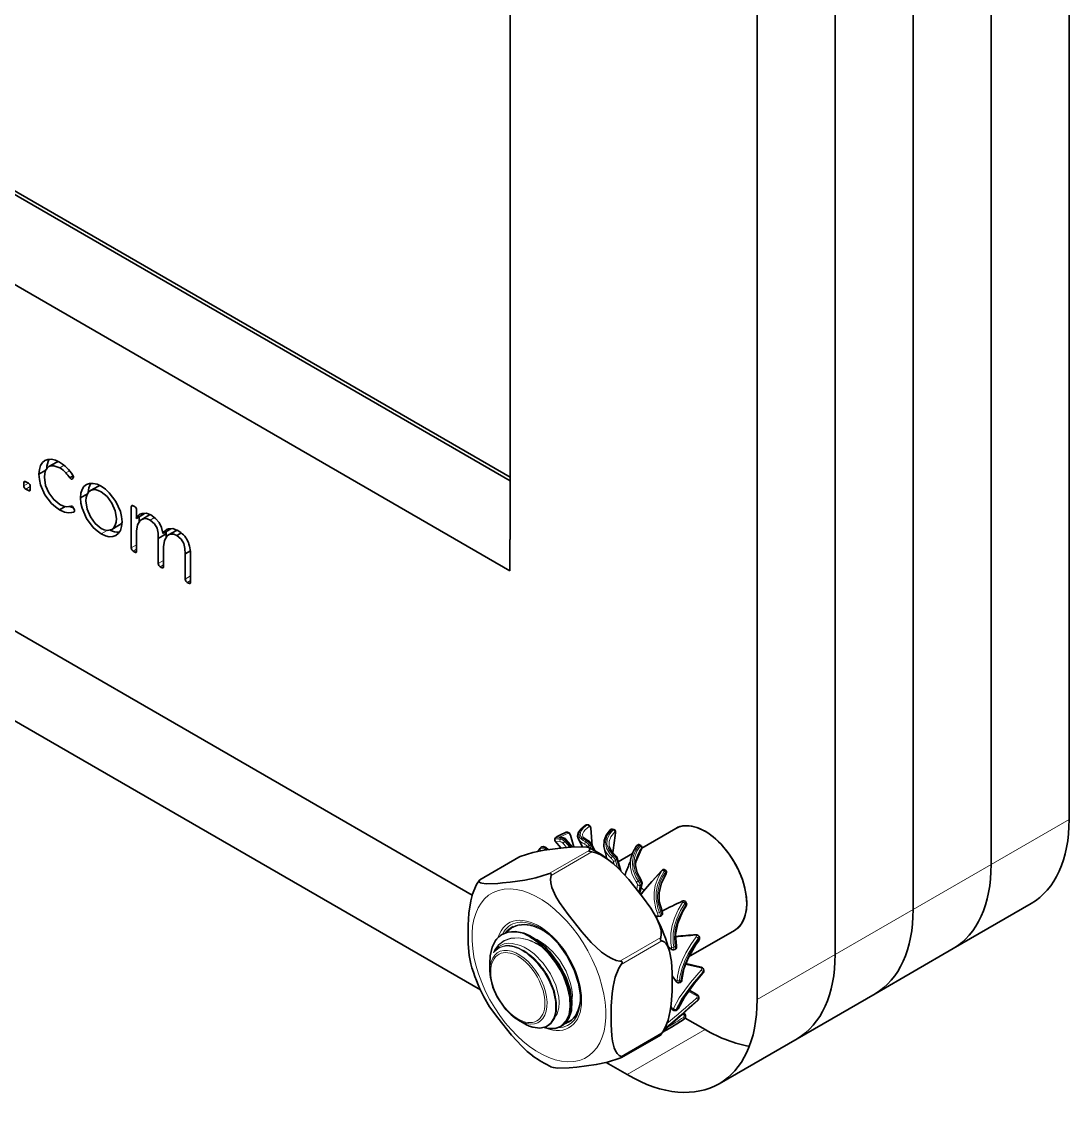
# Model space of a CAD drawing. Extents: x 291 to 828, y 188 to 662.
# Drawn here: x 705.75 to 734.23, y 573.92 to 603.67 of the extents above; entities that cross this region are included whole.
import ezdxf

# ---------------------------------------------------------------- set-up
doc = ezdxf.new("R2010")
doc.units = 0

msp = doc.modelspace()

# ---------------------------------------------------------------- linework, layer by layer
at = {"color": 7, "lineweight": 35}
for p, q in [((734.231, 628.024), (734.231, 581.99)), ((732.109, 626.799), (732.109, 580.765)), ((732.109, 626.799), (732.109, 580.765)), ((729.988, 625.574), (729.988, 579.54)), ((727.867, 624.349), (727.867, 578.315)), ((725.745, 623.125), (725.745, 577.091)), ((719.029, 589.599), (719.029, 612.605)), ((719.029, 591.297), (683.841, 611.613)), ((729.988, 611.112), (729.988, 579.54)), ((719.029, 591.198), (685.25, 610.7)), ((719.029, 591.198), (685.25, 610.7)), ((727.867, 609.887), (727.867, 578.315)), ((719.025, 588.751), (683.129, 609.476)), ((717.996, 579.932), (677.832, 603.12)), ((717.996, 579.932), (677.832, 603.12)), ((718.221, 577.352), (675.711, 601.896))]:
    msp.add_line(p, q, dxfattribs=at)
at = {"color": 7, "lineweight": 35, "ltscale": 0.005321}
msp.add_line((706.216, 591.377), (706.401, 591.484), dxfattribs=at)
at = {"color": 7, "lineweight": 35, "ltscale": 0.006122}
for p, q in [((706.486, 591.582), (706.698, 591.704)), ((709.462, 589.631), (709.674, 589.754)), ((709.743, 589.725), (709.955, 589.848))]:
    msp.add_line(p, q, dxfattribs=at)
at = {"color": 7, "lineweight": 13, "ltscale": 0.003391}
msp.add_line((706.782, 591.549), (706.899, 591.617), dxfattribs=at)
at = {"color": 7, "lineweight": 13, "ltscale": 0.002863}
msp.add_line((706.947, 591.413), (707.047, 591.47), dxfattribs=at)
at = {"color": 7, "lineweight": 13, "ltscale": 0.001469}
msp.add_line((705.806, 591.143), (705.857, 591.172), dxfattribs=at)
at = {"color": 7, "lineweight": 35, "ltscale": 0.002025}
msp.add_line((705.857, 591.172), (705.927, 591.132), dxfattribs=at)
at = {"color": 7, "lineweight": 35, "ltscale": 0.002695}
msp.add_line((707.052, 591.28), (707.145, 591.334), dxfattribs=at)
at = {"color": 7, "lineweight": 35, "ltscale": 0.000293984}
msp.add_line((707.124, 591.251), (707.115, 591.243), dxfattribs=at)
at = {"color": 7, "lineweight": 35, "ltscale": 0.000591469}
msp.add_line((707.139, 591.269), (707.124, 591.251), dxfattribs=at)
at = {"color": 7, "lineweight": 35, "ltscale": 0.002089}
for p, q in [((705.806, 591.059), (705.806, 591.143)), ((705.978, 591.043), (705.978, 590.96))]:
    msp.add_line(p, q, dxfattribs=at)
at = {"color": 7, "lineweight": 13, "ltscale": 0.003559}
msp.add_line((705.806, 591.059), (705.929, 591.13), dxfattribs=at)
at = {"color": 7, "lineweight": 13, "ltscale": 0.003502}
msp.add_line((705.857, 590.969), (705.978, 591.039), dxfattribs=at)
at = {"color": 7, "lineweight": 35, "ltscale": 0.002026}
msp.add_line((705.927, 590.928), (705.857, 590.969), dxfattribs=at)
at = {"color": 7, "lineweight": 13, "ltscale": 0.001478}
for p, q in [((705.927, 590.928), (705.978, 590.958)), ((709.555, 588.833), (709.606, 588.863))]:
    msp.add_line(p, q, dxfattribs=at)
at = {"color": 7, "lineweight": 35, "ltscale": 0.006124}
msp.add_line((707.619, 590.929), (707.831, 591.051), dxfattribs=at)
at = {"color": 7, "lineweight": 35, "ltscale": 0.005546}
msp.add_line((707.345, 590.733), (707.537, 590.844), dxfattribs=at)
at = {"color": 7, "lineweight": 35, "ltscale": 0.00447}
msp.add_line((706.777, 590.408), (706.932, 590.497), dxfattribs=at)
at = {"color": 7, "lineweight": 35, "ltscale": 0.000911915}
msp.add_line((707.156, 590.455), (707.171, 590.421), dxfattribs=at)
at = {"color": 7, "lineweight": 13, "ltscale": 0.001533}
for p, q in [((708.726, 590.485), (708.78, 590.516)), ((710.286, 588.411), (710.34, 588.442))]:
    msp.add_line(p, q, dxfattribs=at)
at = {"color": 7, "lineweight": 35, "ltscale": 0.027791}
msp.add_line((708.726, 589.373), (708.726, 590.485), dxfattribs=at)
at = {"color": 7, "lineweight": 35, "ltscale": 0.001104}
msp.add_line((708.78, 590.516), (708.818, 590.494), dxfattribs=at)
at = {"color": 7, "lineweight": 35, "ltscale": 0.006125}
for p, q in [((708.865, 590.174), (709.077, 590.297)), ((709.01, 590.146), (709.222, 590.269))]:
    msp.add_line(p, q, dxfattribs=at)
at = {"color": 7, "lineweight": 35, "ltscale": 0.003558}
msp.add_line((708.869, 590.403), (708.869, 590.26), dxfattribs=at)
at = {"color": 7, "lineweight": 35, "ltscale": 0.000573426}
msp.add_line((709.077, 590.297), (709.086, 590.318), dxfattribs=at)
at = {"color": 7, "lineweight": 35, "ltscale": 0.000542503}
msp.add_line((709.241, 590.278), (709.222, 590.269), dxfattribs=at)
at = {"color": 7, "lineweight": 35, "ltscale": 0.006123}
for p, q in [((708.197, 589.875), (708.409, 589.998)), ((709.591, 589.767), (709.804, 589.89))]:
    msp.add_line(p, q, dxfattribs=at)
at = {"color": 7, "lineweight": 35, "ltscale": 0.000127189}
for p, q in [((708.86, 590.177), (708.865, 590.174)), ((709.587, 589.77), (709.591, 589.767))]:
    msp.add_line(p, q, dxfattribs=at)
at = {"color": 7, "lineweight": 35, "ltscale": 0.003474}
msp.add_line((708.939, 590.078), (708.939, 590.217), dxfattribs=at)
at = {"color": 7, "lineweight": 13, "ltscale": 0.003532}
msp.add_line((709.236, 590.13), (709.358, 590.2), dxfattribs=at)
at = {"color": 7, "lineweight": 13, "ltscale": 0.004748}
msp.add_line((707.91, 589.754), (708.075, 589.849), dxfattribs=at)
at = {"color": 7, "lineweight": 35, "ltscale": 0.013376}
for p, q in [((708.871, 589.825), (708.871, 589.29)), ((709.606, 589.4), (709.606, 588.865))]:
    msp.add_line(p, q, dxfattribs=at)
at = {"color": 7, "lineweight": 35, "ltscale": 0.001499}
msp.add_line((709.674, 589.754), (709.673, 589.814), dxfattribs=at)
at = {"color": 7, "lineweight": 35, "ltscale": 0.002348}
msp.add_line((709.674, 589.66), (709.674, 589.754), dxfattribs=at)
at = {"color": 7, "lineweight": 35, "ltscale": 0.000333693}
msp.add_line((709.804, 589.89), (709.81, 589.902), dxfattribs=at)
at = {"color": 7, "lineweight": 35, "ltscale": 0.000471558}
msp.add_line((709.972, 589.857), (709.955, 589.848), dxfattribs=at)
at = {"color": 7, "lineweight": 35, "ltscale": 0.003539}
msp.add_line((709.965, 589.708), (710.088, 589.779), dxfattribs=at)
at = {"color": 7, "lineweight": 13, "ltscale": 0.00417}
msp.add_line((708.726, 589.373), (708.871, 589.457), dxfattribs=at)
at = {"color": 7, "lineweight": 35, "ltscale": 0.017061}
for p, q in [((709.462, 588.949), (709.462, 589.631)), ((710.195, 588.525), (710.195, 589.208))]:
    msp.add_line(p, q, dxfattribs=at)
at = {"color": 7, "lineweight": 35, "ltscale": 0.021266}
msp.add_line((719.025, 589.602), (719.025, 588.751), dxfattribs=at)
at = {"color": 7, "lineweight": 35, "ltscale": 0.000125103}
msp.add_line((719.025, 589.602), (719.029, 589.599), dxfattribs=at)
at = {"color": 7, "lineweight": 13, "ltscale": 0.002637}
for p, q in [((708.78, 589.281), (708.871, 589.334)), ((710.248, 588.433), (710.34, 588.486))]:
    msp.add_line(p, q, dxfattribs=at)
at = {"color": 7, "lineweight": 35, "ltscale": 0.001168}
msp.add_line((708.82, 589.258), (708.78, 589.281), dxfattribs=at)
at = {"color": 7, "lineweight": 13, "ltscale": 0.00147}
msp.add_line((708.82, 589.258), (708.871, 589.287), dxfattribs=at)
at = {"color": 7, "lineweight": 35, "ltscale": 0.003999}
msp.add_line((710.195, 589.208), (710.333, 589.288), dxfattribs=at)
at = {"color": 7, "lineweight": 35, "ltscale": 0.018102}
msp.add_line((710.34, 589.166), (710.34, 588.442), dxfattribs=at)
at = {"color": 7, "lineweight": 13, "ltscale": 0.004176}
msp.add_line((709.462, 588.949), (709.606, 589.032), dxfattribs=at)
at = {"color": 7, "lineweight": 13, "ltscale": 0.002636}
msp.add_line((709.515, 588.857), (709.606, 588.909), dxfattribs=at)
at = {"color": 7, "lineweight": 35, "ltscale": 0.001159}
msp.add_line((709.555, 588.833), (709.515, 588.857), dxfattribs=at)
at = {"color": 7, "lineweight": 13, "ltscale": 0.004178}
msp.add_line((710.195, 588.525), (710.34, 588.609), dxfattribs=at)
at = {"color": 7, "lineweight": 35, "ltscale": 0.001105}
msp.add_line((710.286, 588.411), (710.248, 588.433), dxfattribs=at)
at = {"color": 7, "lineweight": 13, "ltscale": 0.061236}
for p, q in [((732.109, 580.765), (734.231, 581.99)), ((727.867, 578.315), (725.745, 577.091))]:
    msp.add_line(p, q, dxfattribs=at)
at = {"color": 7, "lineweight": 35, "ltscale": 0.000457056}
msp.add_line((721.107, 581.841), (721.089, 581.836), dxfattribs=at)
at = {"color": 7, "lineweight": 35, "ltscale": 0.000359331}
msp.add_line((721.107, 581.841), (721.094, 581.836), dxfattribs=at)
at = {"color": 7, "lineweight": 13, "ltscale": 0.000861493}
msp.add_line((721.128, 581.839), (721.094, 581.836), dxfattribs=at)
at = {"color": 7, "lineweight": 35, "ltscale": 0.000858456}
msp.add_line((721.141, 581.844), (721.107, 581.841), dxfattribs=at)
at = {"color": 7, "lineweight": 13, "ltscale": 0.000356481}
msp.add_line((721.128, 581.839), (721.141, 581.844), dxfattribs=at)
at = {"color": 7, "lineweight": 13, "ltscale": 0.000167847}
msp.add_line((721.219, 581.749), (721.225, 581.749), dxfattribs=at)
at = {"color": 7, "lineweight": 13, "ltscale": 0.011804}
msp.add_line((721.219, 581.749), (721.259, 581.279), dxfattribs=at)
at = {"color": 7, "lineweight": 35, "ltscale": 0.011993}
msp.add_line((721.264, 581.271), (721.225, 581.749), dxfattribs=at)
at = {"color": 7, "lineweight": 13, "ltscale": 0.000930637}
msp.add_line((721.827, 581.709), (721.791, 581.717), dxfattribs=at)
at = {"color": 7, "lineweight": 35, "ltscale": 0.000928338}
msp.add_line((721.848, 581.719), (721.812, 581.727), dxfattribs=at)
at = {"color": 7, "lineweight": 35, "ltscale": 0.026641}
msp.add_line((722.608, 581.209), (723.531, 581.742), dxfattribs=at)
at = {"color": 7, "lineweight": 35, "ltscale": 0.006023}
msp.add_line((720.257, 581.399), (720.409, 581.213), dxfattribs=at)
at = {"color": 7, "lineweight": 35, "ltscale": 0.00051177}
msp.add_line((720.308, 581.522), (720.326, 581.533), dxfattribs=at)
at = {"color": 7, "lineweight": 13, "ltscale": 0.0008866}
msp.add_line((720.397, 581.453), (720.418, 581.482), dxfattribs=at)
at = {"color": 7, "lineweight": 13, "ltscale": 0.00088899}
msp.add_line((720.518, 581.387), (720.54, 581.416), dxfattribs=at)
at = {"color": 7, "lineweight": 13, "ltscale": 0.005034}
msp.add_line((720.649, 581.234), (720.518, 581.387), dxfattribs=at)
at = {"color": 7, "lineweight": 13, "ltscale": 0.005868}
msp.add_line((720.54, 581.416), (720.692, 581.237), dxfattribs=at)
at = {"color": 7, "lineweight": 35, "ltscale": 0.006774}
msp.add_line((720.547, 581.445), (720.723, 581.239), dxfattribs=at)
at = {"color": 7, "lineweight": 13, "ltscale": 0.008359}
msp.add_line((720.663, 581.563), (720.753, 581.241), dxfattribs=at)
at = {"color": 7, "lineweight": 35, "ltscale": 0.008188}
msp.add_line((720.761, 581.241), (720.674, 581.557), dxfattribs=at)
at = {"color": 7, "lineweight": 35, "ltscale": 0.005772}
msp.add_line((720.887, 581.45), (720.997, 581.247), dxfattribs=at)
at = {"color": 7, "lineweight": 13, "ltscale": 0.000932623}
msp.add_line((721.078, 581.378), (721.103, 581.406), dxfattribs=at)
at = {"color": 7, "lineweight": 13, "ltscale": 0.000136103}
msp.add_line((721.891, 581.618), (721.895, 581.622), dxfattribs=at)
at = {"color": 7, "lineweight": 35, "ltscale": 0.000823603}
msp.add_line((719.801, 581.148), (719.784, 581.12), dxfattribs=at)
at = {"color": 7, "lineweight": 35, "ltscale": 0.001035}
msp.add_line((719.801, 581.148), (719.826, 581.181), dxfattribs=at)
at = {"color": 7, "lineweight": 13, "ltscale": 0.000823129}
msp.add_line((719.851, 581.2), (719.869, 581.228), dxfattribs=at)
at = {"color": 7, "lineweight": 13, "ltscale": 0.000623196}
msp.add_line((719.973, 581.174), (719.958, 581.153), dxfattribs=at)
at = {"color": 7, "lineweight": 13, "ltscale": 0.000826942}
msp.add_line((719.973, 581.174), (719.992, 581.201), dxfattribs=at)
at = {"color": 7, "lineweight": 13, "ltscale": 0.000577921}
msp.add_line((719.991, 581.159), (719.973, 581.174), dxfattribs=at)
at = {"color": 7, "lineweight": 13, "ltscale": 0.001389}
msp.add_line((719.992, 581.201), (720.035, 581.166), dxfattribs=at)
at = {"color": 7, "lineweight": 35, "ltscale": 0.002027}
msp.add_line((720.001, 581.221), (720.063, 581.17), dxfattribs=at)
at = {"color": 7, "lineweight": 13, "ltscale": 0.031951}
for p, q in [((720.073, 580.508), (721.18, 581.147)), ((718.199, 580.34), (719.306, 580.979)), ((722.053, 575.546), (723.159, 576.185))]:
    msp.add_line(p, q, dxfattribs=at)
at = {"color": 7, "lineweight": 13, "ltscale": 0.03195}
for p, q in [((720.143, 580.467), (721.25, 581.106)), ((722.017, 578.136), (723.124, 578.775)), ((722.053, 578.045), (723.159, 578.684))]:
    msp.add_line(p, q, dxfattribs=at)
at = {"color": 7, "lineweight": 13, "ltscale": 0.003987}
msp.add_line((720.564, 581.227), (720.46, 581.348), dxfattribs=at)
at = {"color": 7, "lineweight": 13, "ltscale": 0.000864549}
msp.add_line((721.137, 581.23), (721.12, 581.26), dxfattribs=at)
at = {"color": 7, "lineweight": 13, "ltscale": 0.000931017}
msp.add_line((721.187, 581.282), (721.212, 581.31), dxfattribs=at)
at = {"color": 7, "lineweight": 13, "ltscale": 0.002878}
msp.add_line((721.244, 581.182), (721.187, 581.282), dxfattribs=at)
at = {"color": 7, "lineweight": 13, "ltscale": 0.004547}
msp.add_line((721.212, 581.31), (721.302, 581.152), dxfattribs=at)
at = {"color": 7, "lineweight": 35, "ltscale": 0.006319}
msp.add_line((721.22, 581.348), (721.345, 581.128), dxfattribs=at)
at = {"color": 7, "lineweight": 35, "ltscale": 0.011252}
msp.add_line((721.968, 580.839), (722.357, 581.064), dxfattribs=at)
at = {"color": 7, "lineweight": 35, "ltscale": 0.010087}
msp.add_line((722.6, 581.189), (722.44, 580.819), dxfattribs=at)
at = {"color": 7, "lineweight": 13, "ltscale": 0.010004}
msp.add_line((722.599, 581.186), (722.44, 580.819), dxfattribs=at)
at = {"color": 7, "lineweight": 13, "ltscale": 0.000988167}
msp.add_line((722.565, 581.265), (722.53, 581.283), dxfattribs=at)
at = {"color": 7, "lineweight": 35, "ltscale": 0.000990971}
msp.add_line((722.585, 581.282), (722.55, 581.301), dxfattribs=at)
at = {"color": 7, "lineweight": 35, "ltscale": 0.030573}
msp.add_line((718.208, 580.35), (719.267, 580.961), dxfattribs=at)
at = {"color": 7, "lineweight": 35, "ltscale": 0.001066}
for p, q in [((719.267, 580.961), (719.306, 580.979)), ((722.056, 575.514), (722.017, 575.496))]:
    msp.add_line(p, q, dxfattribs=at)
at = {"color": 7, "lineweight": 13, "ltscale": 0.000959637}
msp.add_line((721.813, 580.984), (721.841, 581.01), dxfattribs=at)
at = {"color": 7, "lineweight": 13, "ltscale": 0.002511}
msp.add_line((721.854, 580.77), (721.827, 580.867), dxfattribs=at)
at = {"color": 7, "lineweight": 13, "ltscale": 0.000957782}
msp.add_line((721.899, 580.871), (721.927, 580.897), dxfattribs=at)
at = {"color": 7, "lineweight": 13, "ltscale": 0.005022}
msp.add_line((721.953, 580.678), (721.899, 580.871), dxfattribs=at)
at = {"color": 7, "lineweight": 13, "ltscale": 0.006971}
msp.add_line((721.927, 580.897), (722.002, 580.629), dxfattribs=at)
at = {"color": 7, "lineweight": 35, "ltscale": 0.008949}
msp.add_line((721.94, 580.938), (722.037, 580.593), dxfattribs=at)
at = {"color": 7, "lineweight": 35, "ltscale": 0.000972272}
msp.add_line((722.323, 580.961), (722.314, 580.923), dxfattribs=at)
at = {"color": 7, "lineweight": 35, "ltscale": 0.000635048}
msp.add_line((722.446, 580.869), (722.451, 580.894), dxfattribs=at)
at = {"color": 7, "lineweight": 13, "ltscale": 0.061237}
for p, q in [((729.988, 579.54), (732.109, 580.765)), ((724.331, 576.274), (722.21, 575.049))]:
    msp.add_line(p, q, dxfattribs=at)
at = {"color": 7, "lineweight": 13, "ltscale": 0.000994701}
msp.add_line((723.253, 580.558), (723.222, 580.583), dxfattribs=at)
at = {"color": 7, "lineweight": 35, "ltscale": 0.000995446}
msp.add_line((723.268, 580.59), (723.238, 580.615), dxfattribs=at)
at = {"color": 7, "lineweight": 35, "ltscale": 0.002634}
msp.add_line((718.135, 580.25), (718.196, 580.336), dxfattribs=at)
at = {"color": 7, "lineweight": 35, "ltscale": 0.000131553}
msp.add_line((718.199, 580.34), (718.196, 580.336), dxfattribs=at)
at = {"color": 7, "lineweight": 35, "ltscale": 0.000326926}
msp.add_line((718.208, 580.35), (718.199, 580.34), dxfattribs=at)
at = {"color": 7, "lineweight": 13, "ltscale": 0.003128}
msp.add_line((722.471, 580.093), (722.496, 580.215), dxfattribs=at)
at = {"color": 7, "lineweight": 13, "ltscale": 0.000973554}
msp.add_line((722.512, 580.318), (722.543, 580.341), dxfattribs=at)
at = {"color": 7, "lineweight": 13, "ltscale": 0.004727}
msp.add_line((722.529, 580.019), (722.567, 580.204), dxfattribs=at)
at = {"color": 7, "lineweight": 13, "ltscale": 0.005989}
msp.add_line((722.599, 580.227), (722.55, 579.992), dxfattribs=at)
at = {"color": 7, "lineweight": 35, "ltscale": 0.007002}
msp.add_line((722.617, 580.255), (722.56, 579.98), dxfattribs=at)
at = {"color": 7, "lineweight": 13, "ltscale": 0.00096885}
msp.add_line((722.567, 580.204), (722.599, 580.227), dxfattribs=at)
at = {"color": 7, "lineweight": 13, "ltscale": 0.001261}
msp.add_line((723.795, 579.753), (723.783, 579.704), dxfattribs=at)
at = {"color": 7, "lineweight": 13, "ltscale": 0.000930801}
msp.add_line((723.808, 579.676), (723.783, 579.704), dxfattribs=at)
at = {"color": 7, "lineweight": 35, "ltscale": 0.000932317}
msp.add_line((723.819, 579.725), (723.795, 579.753), dxfattribs=at)
at = {"color": 7, "lineweight": 13, "ltscale": 0.001256}
msp.add_line((723.808, 579.676), (723.819, 579.725), dxfattribs=at)
at = {"color": 7, "lineweight": 35, "ltscale": 0.061236}
msp.add_line((731.074, 578.476), (733.195, 579.701), dxfattribs=at)
at = {"color": 7, "lineweight": 13, "ltscale": 0.00172}
msp.add_line((722.978, 579.372), (723.046, 579.385), dxfattribs=at)
at = {"color": 7, "lineweight": 35, "ltscale": 0.002598}
msp.add_line((722.997, 579.337), (723.099, 579.356), dxfattribs=at)
at = {"color": 7, "lineweight": 13, "ltscale": 0.001513}
msp.add_line((723.092, 579.461), (723.036, 579.437), dxfattribs=at)
at = {"color": 7, "lineweight": 13, "ltscale": 0.000975944}
msp.add_line((723.092, 579.461), (723.126, 579.48), dxfattribs=at)
at = {"color": 7, "lineweight": 35, "ltscale": 0.000401028}
msp.add_line((723.114, 579.362), (723.099, 579.356), dxfattribs=at)
at = {"color": 7, "lineweight": 35, "ltscale": 0.000972075}
msp.add_line((723.114, 579.362), (723.148, 579.38), dxfattribs=at)
at = {"color": 7, "lineweight": 13, "ltscale": 0.000950079}
msp.add_line((723.161, 579.494), (723.126, 579.48), dxfattribs=at)
at = {"color": 7, "lineweight": 13, "ltscale": 0.061238}
msp.add_line((729.988, 579.54), (727.867, 578.315), dxfattribs=at)
at = {"color": 7, "lineweight": 35, "ltscale": 0.000803234}
for p, q in [((719.086, 579.06), (719.113, 579.076)), ((720.409, 576.36), (720.437, 576.376))]:
    msp.add_line(p, q, dxfattribs=at)
at = {"color": 7, "lineweight": 13, "ltscale": 0.000909963}
msp.add_line((719.911, 578.994), (719.879, 579.012), dxfattribs=at)
at = {"color": 7, "lineweight": 35, "ltscale": 0.036006}
msp.add_line((723.884, 578.251), (725.131, 578.971), dxfattribs=at)
at = {"color": 7, "lineweight": 13, "ltscale": 0.000789981}
msp.add_line((724.163, 578.724), (724.147, 578.751), dxfattribs=at)
at = {"color": 7, "lineweight": 35, "ltscale": 0.000782828}
msp.add_line((724.175, 578.789), (724.16, 578.816), dxfattribs=at)
at = {"color": 7, "lineweight": 13, "ltscale": 0.000100858}
msp.add_line((718.603, 578.426), (718.603, 578.43), dxfattribs=at)
at = {"color": 7, "lineweight": 35, "ltscale": 0.000130772}
msp.add_line((719.897, 578.519), (719.9, 578.523), dxfattribs=at)
at = {"color": 7, "lineweight": 13, "ltscale": 0.002458}
msp.add_line((723.33, 578.531), (723.41, 578.474), dxfattribs=at)
at = {"color": 7, "lineweight": 35, "ltscale": 0.002804}
msp.add_line((723.336, 578.513), (723.427, 578.449), dxfattribs=at)
at = {"color": 7, "lineweight": 13, "ltscale": 0.001874}
msp.add_line((723.479, 578.441), (723.481, 578.516), dxfattribs=at)
at = {"color": 7, "lineweight": 35, "ltscale": 0.000965822}
msp.add_line((723.479, 578.441), (723.516, 578.455), dxfattribs=at)
at = {"color": 7, "lineweight": 13, "ltscale": 0.000970767}
msp.add_line((723.481, 578.516), (723.517, 578.531), dxfattribs=at)
at = {"color": 7, "lineweight": 35, "ltscale": 0.061237}
for p, q in [((728.953, 577.251), (731.074, 578.476)), ((724.71, 574.802), (726.831, 576.026))]:
    msp.add_line(p, q, dxfattribs=at)
at = {"color": 7, "lineweight": 35, "ltscale": 0.00194}
msp.add_line((718.479, 578.139), (718.482, 578.217), dxfattribs=at)
at = {"color": 7, "lineweight": 35, "ltscale": 0.006593}
msp.add_line((718.479, 577.875), (718.479, 578.139), dxfattribs=at)
at = {"color": 7, "lineweight": 13, "ltscale": 0.01046}
msp.add_line((723.794, 578.043), (724.202, 577.952), dxfattribs=at)
at = {"color": 7, "lineweight": 35, "ltscale": 0.010716}
msp.add_line((723.805, 578.071), (724.222, 577.973), dxfattribs=at)
at = {"color": 7, "lineweight": 13, "ltscale": 0.000590221}
msp.add_line((724.275, 577.817), (724.268, 577.839), dxfattribs=at)
at = {"color": 7, "lineweight": 35, "ltscale": 0.000593396}
msp.add_line((724.295, 577.888), (724.289, 577.911), dxfattribs=at)
at = {"color": 7, "lineweight": 13, "ltscale": 0.004649}
msp.add_line((723.435, 577.744), (723.546, 577.595), dxfattribs=at)
at = {"color": 7, "lineweight": 35, "ltscale": 0.004884}
msp.add_line((723.552, 577.575), (723.435, 577.732), dxfattribs=at)
at = {"color": 7, "lineweight": 13, "ltscale": 0.001313}
msp.add_line((723.616, 577.548), (723.634, 577.598), dxfattribs=at)
at = {"color": 7, "lineweight": 35, "ltscale": 0.000947407}
msp.add_line((723.616, 577.548), (723.653, 577.558), dxfattribs=at)
at = {"color": 7, "lineweight": 13, "ltscale": 0.00095303}
msp.add_line((723.634, 577.598), (723.671, 577.607), dxfattribs=at)
at = {"color": 7, "lineweight": 13, "ltscale": 0.001324}
msp.add_line((723.671, 577.607), (723.653, 577.558), dxfattribs=at)
at = {"color": 7, "lineweight": 13, "ltscale": 0.00599}
msp.add_line((723.876, 577.313), (724.09, 577.205), dxfattribs=at)
at = {"color": 7, "lineweight": 35, "ltscale": 0.005995}
msp.add_line((723.897, 577.342), (724.11, 577.232), dxfattribs=at)
at = {"color": 7, "lineweight": 35, "ltscale": 0.061238}
msp.add_line((726.831, 576.026), (728.953, 577.251), dxfattribs=at)
at = {"color": 7, "lineweight": 35, "ltscale": 0.002031}
msp.add_line((723.435, 576.836), (723.401, 576.91), dxfattribs=at)
at = {"color": 7, "lineweight": 13, "ltscale": 0.001977}
msp.add_line((723.402, 576.924), (723.436, 576.852), dxfattribs=at)
at = {"color": 7, "lineweight": 13, "ltscale": 8.6006e-05}
msp.add_line((724.129, 577.061), (724.131, 577.064), dxfattribs=at)
at = {"color": 7, "lineweight": 13, "ltscale": 0.000364746}
msp.add_line((724.131, 577.064), (724.133, 577.078), dxfattribs=at)
at = {"color": 7, "lineweight": 35, "ltscale": 0.00037302}
msp.add_line((724.159, 577.115), (724.162, 577.13), dxfattribs=at)
at = {"color": 7, "lineweight": 35, "ltscale": 0.000915438}
msp.add_line((723.508, 576.79), (723.544, 576.795), dxfattribs=at)
at = {"color": 7, "lineweight": 13, "ltscale": 0.000919884}
msp.add_line((723.532, 576.816), (723.569, 576.822), dxfattribs=at)
at = {"color": 7, "lineweight": 13, "ltscale": 0.000545241}
msp.add_line((723.727, 576.7), (723.744, 576.686), dxfattribs=at)
at = {"color": 7, "lineweight": 35, "ltscale": 0.015755}
msp.add_line((724.331, 576.274), (723.785, 576.589), dxfattribs=at)
msp.add_line((724.331, 576.274), (723.785, 576.589), dxfattribs=at)
at = {"color": 7, "lineweight": 35, "ltscale": 0.00496}
msp.add_line((719.256, 576.529), (719.428, 576.43), dxfattribs=at)
at = {"color": 7, "lineweight": 35, "ltscale": 0.000143148}
msp.add_line((723.442, 576.356), (723.437, 576.353), dxfattribs=at)
at = {"color": 7, "lineweight": 35, "ltscale": 0.003574}
msp.add_line((723.563, 576.431), (723.442, 576.356), dxfattribs=at)
at = {"color": 7, "lineweight": 35, "ltscale": 0.005847}
msp.add_line((723.758, 576.56), (723.563, 576.431), dxfattribs=at)
at = {"color": 7, "lineweight": 35, "ltscale": 0.030574}
msp.add_line((722.056, 575.514), (723.115, 576.126), dxfattribs=at)
at = {"color": 7, "lineweight": 35, "ltscale": 0.000325853}
msp.add_line((723.115, 576.126), (723.124, 576.135), dxfattribs=at)
at = {"color": 7, "lineweight": 35, "ltscale": 0.000132497}
msp.add_line((723.124, 576.135), (723.127, 576.139), dxfattribs=at)
at = {"color": 7, "lineweight": 35, "ltscale": 0.002632}
msp.add_line((723.187, 576.226), (723.127, 576.139), dxfattribs=at)
at = {"color": 7, "lineweight": 35, "ltscale": 0.001227}
msp.add_line((723.187, 576.226), (723.159, 576.185), dxfattribs=at)
at = {"color": 7, "lineweight": 13, "ltscale": 0.000383114}
msp.add_line((723.222, 576.269), (723.209, 576.261), dxfattribs=at)
at = {"color": 7, "lineweight": 13, "ltscale": 0.000228357}
msp.add_line((723.213, 576.268), (723.222, 576.269), dxfattribs=at)
at = {"color": 7, "lineweight": 35, "ltscale": 0.016456}
msp.add_line((722.21, 575.049), (721.64, 575.378), dxfattribs=at)
at = {"color": 7, "lineweight": 35}
for points in [[(706.376, 591.748), (706.461, 591.779), (706.556, 591.781), (706.663, 591.755), (706.777, 591.701)], [(706.216, 591.377), (706.227, 591.507), (706.26, 591.613), (706.31, 591.693), (706.376, 591.748)], [(706.486, 591.582), (706.435, 591.539), (706.397, 591.475), (706.373, 591.393), (706.365, 591.291)], [(706.782, 591.549), (706.618, 591.607), (706.547, 591.604), (706.486, 591.582)], [(706.777, 590.408), (706.662, 590.486), (706.555, 590.583), (706.377, 590.818), (706.259, 591.09), (706.227, 591.233), (706.216, 591.377)], [(706.365, 591.291), (706.397, 591.071), (706.485, 590.865), (706.618, 590.686), (706.784, 590.554)], [(707.132, 591.356), (707.153, 591.311), (707.152, 591.292), (707.139, 591.269)], [(707.345, 590.733), (707.356, 590.859), (707.39, 590.961), (707.44, 591.037), (707.505, 591.091)], [(707.619, 590.929), (707.565, 590.885), (707.526, 590.823), (707.502, 590.744), (707.494, 590.647)], [(707.505, 591.091), (707.594, 591.123), (707.689, 591.126), (707.795, 591.101), (707.908, 591.049)], [(708.325, 590.167), (708.292, 590.381), (708.202, 590.589), (708.071, 590.768), (707.91, 590.898), (707.826, 590.936), (707.747, 590.955), (707.678, 590.952), (707.619, 590.929)], [(707.908, 591.049), (708.022, 590.97), (708.128, 590.872), (708.308, 590.634), (708.429, 590.361), (708.462, 590.221), (708.474, 590.081)], [(707.91, 589.754), (707.797, 589.832), (707.69, 589.93), (707.511, 590.171), (707.39, 590.448), (707.356, 590.592), (707.345, 590.733)], [(707.494, 590.647), (707.526, 590.428), (707.616, 590.217), (707.747, 590.036), (707.91, 589.903), (707.993, 589.865), (708.071, 589.849), (708.197, 589.875)], [(707.158, 590.345), (707.103, 590.33), (707.021, 590.326), (706.912, 590.347), (706.777, 590.408)], [(706.784, 590.554), (706.886, 590.508), (706.971, 590.492), (707.086, 590.51)], [(707.086, 590.51), (707.111, 590.509), (707.127, 590.499), (707.156, 590.455)], [(708.959, 590.286), (709.018, 590.31), (709.132, 590.314), (709.258, 590.269)], [(708.197, 589.875), (708.253, 589.923), (708.292, 589.986), (708.316, 590.068), (708.325, 590.167)], [(708.474, 590.081), (708.462, 589.953), (708.429, 589.848), (708.377, 589.768), (708.308, 589.711)], [(709.01, 590.146), (708.972, 590.118), (708.898, 589.995), (708.871, 589.825)], [(709.236, 590.13), (709.159, 590.162), (709.088, 590.17), (709.01, 590.146)], [(709.462, 589.631), (709.455, 589.77), (709.426, 589.905), (709.357, 590.027), (709.236, 590.13)], [(709.258, 590.269), (709.389, 590.174), (709.485, 590.06), (709.55, 589.926), (709.587, 589.77)], [(708.308, 589.711), (708.225, 589.68), (708.129, 589.676), (708.023, 589.701), (707.91, 589.754)], [(709.743, 589.725), (709.705, 589.697), (709.632, 589.573), (709.606, 589.4)], [(709.684, 589.869), (709.743, 589.893), (709.856, 589.898), (709.985, 589.849)], [(709.965, 589.708), (709.888, 589.742), (709.819, 589.749), (709.743, 589.725)], [(710.195, 589.208), (710.187, 589.355), (710.152, 589.491), (710.082, 589.611), (709.965, 589.708)], [(721.076, 581.829), (720.954, 581.725), (720.883, 581.623), (720.864, 581.533), (720.887, 581.45)], [(721.225, 581.749), (721.206, 581.81), (721.171, 581.84), (721.14, 581.844)], [(721.753, 581.708), (721.644, 581.561), (721.586, 581.416), (721.581, 581.256), (721.589, 581.218)], [(721.895, 581.622), (721.893, 581.672), (721.876, 581.703), (721.848, 581.719)], [(720.308, 581.522), (720.267, 581.49), (720.248, 581.463), (720.243, 581.429), (720.257, 581.399)], [(720.674, 581.557), (720.635, 581.621), (720.593, 581.643), (720.555, 581.639)], [(721.144, 581.418), (721.037, 581.484), (721.01, 581.517)], [(719.306, 580.979), (719.65, 581.089), (719.952, 581.152), (720.479, 581.219)], [(720.001, 581.221), (719.936, 581.251), (719.888, 581.243), (719.874, 581.234)], [(721.164, 581.221), (721.116, 581.235), (721.005, 581.246), (720.687, 581.236), (720.479, 581.219)], [(721.18, 581.147), (721.195, 581.177), (721.193, 581.195), (721.187, 581.205), (721.164, 581.221)], [(721.18, 581.147), (721.174, 581.137), (721.176, 581.123), (721.25, 581.106)], [(721.681, 580.912), (721.476, 581.038), (721.364, 581.083), (721.25, 581.106)], [(722.6, 581.189), (722.613, 581.233), (722.605, 581.264), (722.585, 581.282)], [(723.01, 579.312), (722.851, 579.58), (722.632, 579.886), (722.254, 580.353), (721.979, 580.651), (721.829, 580.793), (721.681, 580.912)], [(722.583, 580.351), (722.482, 580.54), (722.438, 580.738), (722.446, 580.869)], [(720.073, 580.508), (719.729, 580.398), (719.427, 580.335), (719.033, 580.281), (718.819, 580.261)], [(720.073, 580.508), (720.109, 580.519), (720.149, 580.507), (720.143, 580.467)], [(722.017, 578.136), (721.915, 578.156), (721.792, 578.204), (721.673, 578.27), (721.516, 578.383), (721.233, 578.646), (720.978, 578.931), (720.603, 579.4), (720.376, 579.726), (720.276, 579.896), (720.167, 580.14), (720.136, 580.264), (720.127, 580.369), (720.143, 580.467)], [(722.59, 579.962), (722.881, 580.303), (723.151, 580.595)], [(723.161, 579.494), (723.086, 579.755), (723.079, 579.995), (723.144, 580.261), (723.271, 580.508)], [(723.238, 580.615), (723.214, 580.626), (723.186, 580.623), (723.155, 580.599), (723.151, 580.595)], [(723.271, 580.508), (723.286, 580.542), (723.284, 580.569), (723.268, 580.59)], [(718.135, 580.25), (718.105, 580.199), (718.002, 579.953), (717.957, 579.778), (717.908, 579.438), (717.89, 579.111), (717.891, 578.61), (717.915, 578.289), (717.957, 578.066)], [(718.196, 580.336), (718.183, 580.31), (718.186, 580.291), (718.193, 580.28), (718.221, 580.264), (718.263, 580.252), (718.373, 580.241), (718.691, 580.251), (718.819, 580.261)], [(722.583, 580.351), (722.615, 580.287), (722.617, 580.255)], [(723.549, 578.549), (723.53, 578.863), (723.586, 579.165), (723.719, 579.478), (723.817, 579.64)], [(723.124, 578.775), (723.14, 578.862), (723.132, 578.978), (723.102, 579.095), (723.01, 579.312)], [(723.161, 579.494), (723.177, 579.44), (723.172, 579.406), (723.148, 579.38)], [(719.834, 579.042), (720.092, 578.857), (720.341, 578.607), (720.59, 578.26), (720.782, 577.876), (720.892, 577.534), (720.942, 577.207), (720.944, 577.119)], [(719.403, 578.895), (719.162, 578.944), (718.963, 578.927), (718.789, 578.852), (718.642, 578.712), (718.538, 578.514), (718.486, 578.276), (718.482, 578.217)], [(719.511, 578.831), (719.395, 578.892), (719.394, 578.893)], [(723.124, 578.775), (723.114, 578.726), (723.116, 578.711), (723.13, 578.694), (723.148, 578.686), (723.159, 578.684)], [(723.159, 578.684), (723.218, 578.66), (723.276, 578.606), (723.32, 578.533), (723.366, 578.409)], [(723.701, 577.628), (723.754, 577.922), (723.868, 578.218), (724.071, 578.569), (724.166, 578.702)], [(719.9, 578.523), (719.891, 578.538), (719.83, 578.601), (719.8, 578.628)], [(720.099, 578.399), (720.358, 578.057), (720.555, 577.681), (720.663, 577.353), (720.709, 577.043), (720.695, 576.796), (720.629, 576.587), (720.518, 576.436), (720.437, 576.376)], [(723.366, 578.409), (723.415, 578.126), (723.433, 577.82), (723.432, 577.318), (723.408, 576.97), (723.383, 576.789), (723.323, 576.529), (723.276, 576.398), (723.187, 576.226)], [(723.549, 578.549), (723.551, 578.498), (723.539, 578.472), (723.516, 578.455)], [(722.017, 578.136), (722.052, 578.13), (722.068, 578.122), (722.078, 578.099), (722.077, 578.089), (722.069, 578.071), (722.053, 578.045)], [(718.882, 576.856), (718.676, 577.162), (718.559, 577.431), (718.493, 577.702), (718.479, 577.875)], [(722.053, 575.546), (721.994, 575.57), (721.936, 575.624), (721.892, 575.697), (721.86, 575.777), (721.817, 575.957), (721.797, 576.104), (721.779, 576.41), (721.78, 576.912), (721.804, 577.26), (721.829, 577.442), (721.889, 577.701), (721.988, 577.943), (722.053, 578.045)], [(723.596, 576.838), (723.769, 577.155), (724.046, 577.537), (724.274, 577.806)], [(720.093, 577.644), (720.228, 577.306), (720.285, 577.012), (720.281, 576.778), (720.225, 576.577), (720.127, 576.433), (719.996, 576.345), (719.834, 576.311), (719.643, 576.337), (719.551, 576.369)], [(718.313, 577.164), (718.472, 576.896), (718.691, 576.59), (719.069, 576.123), (719.344, 575.824), (719.494, 575.683), (719.642, 575.563)], [(723.24, 576.275), (723.715, 576.69), (724.129, 577.061)], [(720.409, 576.36), (720.254, 576.305), (720.062, 576.307), (719.959, 576.331)], [(723.159, 576.185), (723.114, 576.127), (723.114, 576.126), (723.115, 576.126)], [(722.017, 575.496), (721.673, 575.387), (721.371, 575.323), (720.843, 575.256)], [(722.053, 575.546), (722.067, 575.543), (722.073, 575.541), (722.078, 575.533), (722.056, 575.514)], [(720.159, 575.255), (720.207, 575.24), (720.318, 575.229), (720.636, 575.239), (720.843, 575.256)]]:
    msp.add_lwpolyline(points, dxfattribs=at)
at = {"color": 7, "lineweight": 13}
for points in [[(721.094, 581.836), (720.979, 581.74), (720.934, 581.686), (720.896, 581.599), (720.918, 581.498), (721.011, 581.414), (721.078, 581.378)], [(721.103, 581.406), (720.984, 581.481), (720.95, 581.523), (720.932, 581.57), (720.939, 581.635), (720.96, 581.678), (721.028, 581.758), (721.128, 581.839)], [(721.01, 581.517), (720.998, 581.587), (721.032, 581.659), (721.074, 581.707), (721.183, 581.796)], [(721.183, 581.796), (721.189, 581.798), (721.196, 581.797), (721.202, 581.793), (721.212, 581.778), (721.219, 581.749)], [(721.791, 581.717), (721.687, 581.582), (721.648, 581.503), (721.619, 581.374), (721.647, 581.209), (721.743, 581.056), (721.813, 580.984)], [(721.841, 581.01), (721.72, 581.152), (721.661, 581.306), (721.672, 581.459), (721.737, 581.597), (721.827, 581.709)], [(721.725, 581.253), (721.719, 581.386), (721.765, 581.512), (721.872, 581.655)], [(721.872, 581.655), (721.878, 581.659), (721.88, 581.66), (721.884, 581.66), (721.887, 581.657), (721.889, 581.653), (721.891, 581.645), (721.891, 581.618)], [(720.257, 581.399), (720.262, 581.394), (720.28, 581.387), (720.399, 581.383)], [(720.308, 581.522), (720.273, 581.495), (720.264, 581.483), (720.262, 581.477), (720.264, 581.469), (720.267, 581.465), (720.28, 581.459), (720.352, 581.452), (720.397, 581.453)], [(720.418, 581.482), (720.318, 581.484), (720.301, 581.489), (720.296, 581.493), (720.293, 581.497), (720.294, 581.503), (720.3, 581.512), (720.326, 581.533)], [(720.365, 581.496), (720.371, 581.502), (720.391, 581.516), (720.508, 581.57), (720.611, 581.612)], [(720.518, 581.387), (720.445, 581.442), (720.397, 581.453)], [(720.418, 581.482), (720.451, 581.477), (720.54, 581.416)], [(720.611, 581.612), (720.617, 581.613), (720.629, 581.61), (720.639, 581.602), (720.663, 581.563)], [(719.973, 581.174), (719.905, 581.208), (719.851, 581.2)], [(719.869, 581.228), (719.922, 581.236), (719.992, 581.201)], [(722.53, 581.283), (722.449, 581.155), (722.387, 581.01), (722.354, 580.846), (722.37, 580.628), (722.45, 580.42), (722.512, 580.318)], [(722.543, 580.341), (722.44, 580.536), (722.393, 580.741), (722.41, 580.942), (722.477, 581.122), (722.565, 581.265)], [(722.597, 581.207), (722.603, 581.214), (722.605, 581.215), (722.606, 581.216), (722.607, 581.215), (722.607, 581.212), (722.606, 581.205), (722.599, 581.186)], [(722.589, 579.942), (722.709, 580.102), (722.975, 580.405), (723.149, 580.592)], [(723.159, 580.591), (723.056, 580.407), (722.977, 580.194), (722.943, 580.004), (722.942, 579.808), (722.991, 579.558), (723.036, 579.437)], [(723.222, 580.583), (723.12, 580.404), (723.041, 580.197), (723.005, 580.013), (723.002, 579.823), (723.048, 579.58), (723.092, 579.461)], [(723.149, 580.592), (723.161, 580.604), (723.165, 580.607), (723.167, 580.608), (723.168, 580.607), (723.167, 580.606), (723.166, 580.603), (723.159, 580.591)], [(722.567, 580.204), (722.549, 580.261), (722.512, 580.318)], [(722.543, 580.341), (722.586, 580.272), (722.599, 580.227)], [(723.721, 579.731), (723.601, 579.532), (723.497, 579.304), (723.435, 579.103), (723.4, 578.896), (723.4, 578.636), (723.418, 578.513)], [(723.783, 579.704), (723.665, 579.509), (723.563, 579.287), (723.501, 579.093), (723.466, 578.892), (723.464, 578.637), (723.481, 578.516)], [(723.517, 578.531), (723.496, 578.763), (723.52, 579.011), (723.591, 579.261), (723.695, 579.489), (723.808, 579.676)], [(723.701, 579.755), (723.718, 579.76), (723.724, 579.759), (723.728, 579.755), (723.729, 579.75), (723.728, 579.744), (723.721, 579.731)], [(723.046, 579.385), (723.047, 579.385), (723.048, 579.386), (723.049, 579.388), (723.049, 579.393), (723.047, 579.405), (723.036, 579.437)], [(723.112, 579.361), (723.119, 579.377), (723.108, 579.422), (723.092, 579.461)], [(723.126, 579.48), (723.148, 579.424), (723.153, 579.399), (723.147, 579.38)], [(719.867, 578.996), (719.65, 579.085), (719.436, 579.124), (719.235, 579.106), (719.065, 579.036), (718.924, 578.916)], [(719.879, 579.012), (719.727, 579.079), (719.574, 579.123), (719.43, 579.141), (719.292, 579.132), (719.184, 579.105), (719.086, 579.06)], [(718.482, 578.217), (718.514, 578.432), (718.586, 578.621), (718.698, 578.772), (718.841, 578.874), (719.013, 578.926), (719.204, 578.926), (719.357, 578.892), (719.511, 578.831)], [(718.603, 578.43), (718.717, 578.583), (718.869, 578.696), (719.051, 578.76), (719.263, 578.771), (719.488, 578.727)], [(718.603, 578.426), (718.718, 578.579), (718.869, 578.691), (719.051, 578.755), (719.262, 578.766), (719.487, 578.722)], [(719.761, 578.722), (719.986, 578.578), (720.192, 578.389), (720.372, 578.168), (720.554, 577.859), (720.675, 577.531), (720.708, 577.368), (720.721, 577.211), (720.708, 577.056)], [(724.09, 578.793), (723.946, 578.59), (723.81, 578.363), (723.714, 578.168), (723.638, 577.968), (723.581, 577.724), (723.569, 577.614)], [(724.147, 578.751), (724.006, 578.552), (723.872, 578.33), (723.778, 578.14), (723.704, 577.945), (723.647, 577.706), (723.634, 577.598)], [(723.671, 577.607), (723.704, 577.821), (723.778, 578.056), (723.891, 578.301), (724.026, 578.528), (724.163, 578.724)], [(724.068, 578.838), (724.086, 578.835), (724.093, 578.831), (724.098, 578.823), (724.099, 578.814), (724.09, 578.793)], [(718.847, 578.546), (718.739, 578.507), (718.647, 578.442), (718.586, 578.378), (718.578, 578.372), (718.578, 578.373), (718.603, 578.426)], [(718.839, 578.535), (718.734, 578.497), (718.595, 578.385), (718.585, 578.375), (718.578, 578.37), (718.582, 578.387), (718.603, 578.43)], [(718.603, 578.426), (718.722, 578.537), (718.869, 578.603), (718.974, 578.62), (719.084, 578.618), (719.311, 578.561), (719.407, 578.518)], [(719.407, 578.518), (719.548, 578.435), (719.683, 578.333), (719.927, 578.085), (720.128, 577.794), (720.273, 577.482), (720.355, 577.164), (720.367, 577.011), (720.357, 576.867), (720.311, 576.706), (720.227, 576.581)], [(720.409, 576.36), (720.525, 576.457), (720.61, 576.595), (720.66, 576.766), (720.674, 577.05), (720.622, 577.36), (720.513, 577.677), (720.317, 578.046), (720.063, 578.38)], [(720.437, 576.376), (720.553, 576.474), (720.638, 576.611), (720.688, 576.782), (720.701, 577.066), (720.65, 577.376), (720.541, 577.693), (720.345, 578.062), (720.091, 578.396)], [(723.41, 578.474), (723.414, 578.473), (723.417, 578.474), (723.419, 578.476), (723.42, 578.482), (723.418, 578.513)], [(723.517, 578.531), (723.524, 578.488), (723.516, 578.455)], [(719.962, 576.332), (720.132, 576.302), (720.289, 576.319), (720.424, 576.382), (720.545, 576.509), (720.622, 576.683), (720.656, 576.894), (720.643, 577.151), (720.584, 577.422), (720.483, 577.696), (720.383, 577.897), (720.265, 578.089), (720.048, 578.367)], [(724.222, 577.889), (723.932, 577.552), (723.627, 577.136), (723.47, 576.849)], [(724.268, 577.839), (723.985, 577.508), (723.688, 577.1), (723.532, 576.816)], [(723.569, 576.822), (723.656, 576.994), (723.781, 577.194), (724.109, 577.625), (724.275, 577.817)], [(720.073, 577.631), (720.196, 577.334), (720.261, 577.036), (720.26, 576.758), (720.215, 576.59), (720.133, 576.454), (720.017, 576.36), (719.878, 576.316), (719.72, 576.32), (719.551, 576.369)], [(723.546, 577.595), (723.551, 577.59), (723.553, 577.588), (723.557, 577.587), (723.56, 577.589), (723.562, 577.591), (723.566, 577.597), (723.569, 577.614)], [(723.222, 576.269), (723.836, 576.8), (724.131, 577.064)], [(723.436, 576.852), (723.443, 576.841), (723.447, 576.837), (723.453, 576.834), (723.458, 576.835), (723.461, 576.837), (723.47, 576.849)]]:
    msp.add_lwpolyline(points, dxfattribs=at)
at = {"color": 7, "lineweight": 35}
for centre, radius, start, end in [((706.922, 591.534), 0.492, 149.6259, 180.3745), ((706.792, 591.542), 0.188, 106.2177, 119.9164), ((706.198, 590.756), 1.11, 32.74, 58.4979), ((706.472, 591.003), 0.628, 40.8045, 60.4724), ((705.847, 591.151), 0.0409, 134.0953, 190.7409), ((705.83, 591.141), 0.0409, 49.2591, 105.9047), ((705.641, 590.274), 1.733, 35.4943, 41.0717), ((705.903, 591.054), 0.0971, 176.8673, 241.4795), ((705.883, 591.047), 0.0951, 357.7329, 62.4543), ((705.954, 590.959), 0.0403, 229.3774, 286.3635), ((705.935, 590.952), 0.0435, 314.6496, 10.8595), ((708.023, 590.885), 0.466, 148.606, 181.0992), ((707.929, 590.882), 0.196, 107.3174, 120.0248), ((707.296, 591.023), 0.58, 244.9212, 255.627), ((708.769, 590.493), 0.0429, 134.4174, 190.8665), ((708.751, 590.483), 0.0429, 49.1335, 105.5826), ((708.772, 590.409), 0.0965, 356.6311, 61.7132), ((709.066, 590.099), 0.216, 119.7666, 159.3649), ((708.302, 590.18), 0.212, 300.3313, 323.8683), ((708.546, 590.251), 0.323, 346.8054, 1.7196), ((708.389, 590.27), 0.473, 240.5873, 271.3503), ((709.794, 589.675), 0.223, 119.7551, 155.5853), ((709.407, 589.189), 0.932, 358.6072, 23.9044), ((708.825, 589.369), 0.0988, 177.5606, 242.4393), ((708.846, 589.289), 0.04, 229.4136, 286.4794), ((708.827, 589.281), 0.0436, 314.658, 10.8511), ((709.561, 588.945), 0.0992, 177.7273, 242.4521), ((709.582, 588.865), 0.0403, 229.3774, 286.3635), ((709.563, 588.857), 0.0435, 314.6496, 10.8595), ((710.294, 588.521), 0.0992, 177.7273, 242.4521), ((710.315, 588.444), 0.0426, 229.2573, 285.9002), ((710.297, 588.434), 0.0426, 314.0998, 10.7427), ((721.097, 581.799), 0.0363, 95.4348, 125.4248), ((721.8, 581.668), 0.0608, 78.3949, 139.338), ((721.106, 580.133), 1.603, 110.0831, 119.1216), ((720.401, 581.94), 0.445, 263.6088, 275.7641), ((720.437, 581.359), 0.139, 38.144, 86.4158), ((721.058, 581.247), 0.191, 31.6943, 63.1171), ((751.991, 577.212), 30.417, 171.6638, 172.6886), ((720.133, 580.946), 0.387, 131.8735, 142.5447), ((719.845, 578.427), 3.09, 53.5375, 64.7239), ((719.255, 580.564), 2.424, 8.8011, 15.6666), ((723.252, 580.7), 0.966, 143.4374, 164.3445), ((722.527, 581.25), 0.0565, 65.3484, 152.6252), ((721.75, 580.863), 0.205, 21.332, 49.1335), ((727.918, 578.376), 6.137, 156.7765, 160.041), ((721.579, 581.058), 0.747, 339.4791, 349.5786), ((722.581, 579.978), 0.0179, 242.8358, 303.913), ((731.105, 563.756), 17.633, 114.7947, 116.7833), ((723.747, 579.706), 0.0681, 44.1129, 122.1405), ((723.765, 579.685), 0.0677, 319.4813, 36.3841), ((718.777, 577.121), 4.766, 15.6889, 27.3704), ((719.395, 578.529), 0.615, 120.2042, 141.3868), ((719.4, 578.886), 0.00912, 39.4344, 128.9735), ((718.949, 577.645), 1.33, 62.4444, 70.0275), ((718.631, 577.11), 1.953, 41.3005, 61.4456), ((725.96, 551.782), 27.137, 93.9645, 95.1413), ((724.093, 578.775), 0.0784, 31.951, 96.9716), ((724.104, 578.753), 0.0793, 319.955, 27.0994), ((723.46, 578.494), 0.0559, 234.0433, 290.1565), ((722.546, 579.355), 4.766, 195.6889, 207.3704), ((718.137, 576.648), 2.195, 27.0015, 31.6159), ((724.203, 577.886), 0.089, 16.4379, 77.9861), ((724.209, 577.866), 0.0887, 317.0706, 14.3619), ((723.603, 577.608), 0.0614, 213.0099, 282.4139), ((723.631, 577.623), 0.0696, 288.7248, 3.9148), ((724.066, 577.145), 0.097, 350.831, 63.3422), ((724.066, 577.132), 0.0951, 311.7849, 349.9983), ((719.991, 577.747), 1.422, 218.7866, 238.9164), ((723.502, 576.86), 0.0704, 199.2699, 275.1851), ((723.532, 576.862), 0.0684, 280.5846, 339.0862), ((723.7, 576.643), 0.101, 305.1707, 51.2799), ((719.953, 577.332), 1.044, 239.7975, 247.3326), ((720.38, 576.93), 0.508, 286.5912, 299.9481), ((720.494, 576.934), 0.455, 278.744, 293.6148), ((721.087, 580.163), 4.476, 297.7537, 301.6612), ((723.195, 576.329), 0.0699, 275.4597, 309.8137), ((721.478, 578.049), 3.09, 233.5375, 244.7239)]:
    msp.add_arc(centre, radius, start, end, dxfattribs=at)
at = {"color": 7, "lineweight": 13}
for centre, radius, start, end in [((721.129, 581.785), 0.0549, 12.0559, 90.9622), ((721.78, 581.68), 0.0383, 74.6473, 134.6605), ((721.811, 581.704), 0.0241, 86.7883, 145.2341), ((721.847, 581.695), 0.0239, 86.6682, 144.9871), ((721.814, 581.652), 0.0586, 3.2438, 77.4066), ((720.442, 581.419), 0.0568, 143.2382, 220.343), ((720.384, 581.286), 0.098, 39.0459, 81.1737), ((720.449, 581.458), 0.0393, 94.4417, 142.4884), ((720.438, 581.443), 0.0977, 283.4013, 325.3331), ((720.521, 581.437), 0.0278, 310.2475, 16.7261), ((720.568, 581.597), 0.045, 19.6536, 110.8995), ((720.665, 581.55), 0.0123, 35.2114, 96.3695), ((721.12, 581.334), 0.06, 133.3813, 203.7592), ((720.966, 581.142), 0.261, 32.3848, 64.6565), ((721.132, 581.382), 0.0377, 71.2583, 141.0735), ((720.991, 581.17), 0.262, 32.3548, 64.6537), ((748.398, 577.83), 26.777, 171.8658, 173.0191), ((720.1, 580.914), 0.38, 131.028, 141.9154), ((720.097, 580.971), 0.343, 131.6494, 142.2615), ((719.894, 581.176), 0.0504, 150.5656, 235.3886), ((719.966, 581.226), 0.0355, 315.4618, 352.1874), ((720.997, 581.18), 0.147, 33.2676, 62.5105), ((721.136, 581.323), 0.0657, 256.2753, 321.0708), ((721.189, 581.336), 0.0339, 311.1256, 20.7926), ((723.262, 580.704), 0.833, 142.8928, 166.7741), ((722.562, 581.27), 0.0336, 109.998, 158.1549), ((722.546, 581.215), 0.0524, 350.809, 68.8065), ((722.597, 581.252), 0.0336, 110.1172, 157.9092), ((721.849, 580.928), 0.066, 122.7232, 181.7544), ((721.671, 580.794), 0.173, 24.8643, 49.2023), ((721.626, 580.748), 0.3, 24.2034, 51.4844), ((721.86, 580.912), 0.056, 233.9616, 313.4987), ((721.653, 580.774), 0.301, 24.1886, 51.4514), ((721.9, 580.929), 0.0408, 309.8537, 13.1031), ((726.482, 578.975), 4.581, 156.5755, 160.9644), ((723.171, 580.632), 0.0692, 316.4322, 346.1621), ((723.202, 580.606), 0.0687, 316.4456, 346.2001), ((722.555, 580.227), 0.0996, 115.0783, 150.8911), ((722.36, 580.185), 0.14, 12.6666, 39.7832), ((722.538, 580.247), 0.0521, 216.9918, 304.7964), ((722.572, 580.264), 0.0459, 305.3156, 347.9467), ((722.578, 579.971), 0.0151, 271.8801, 318.5554), ((722.628, 579.933), 0.0476, 144.8663, 169.8841), ((728.178, 570.091), 10.649, 114.8558, 118.0876), ((723.718, 579.749), 0.0179, 117.3411, 160.5456), ((723.725, 579.657), 0.0751, 38.8456, 92.9029), ((723.788, 579.65), 0.0318, 341.4249, 52.1339), ((723.09, 579.404), 0.0488, 204.0172, 279.9898), ((719.088, 577.511), 1.677, 52.2216, 62.3042), ((718.945, 577.658), 1.315, 62.3862, 70.0271), ((719.013, 577.254), 1.543, 55.0461, 72.1037), ((719.013, 577.255), 1.547, 55.0286, 72.1011), ((718.618, 577.104), 1.959, 41.2616, 61.4106), ((719.251, 577.719), 1.125, 63.0471, 67.9936), ((725.071, 565.256), 13.619, 94.2262, 96.5083), ((724.088, 578.833), 0.021, 103.9566, 168.0423), ((724.062, 578.695), 0.102, 33.4276, 74.1619), ((724.104, 578.795), 0.0603, 314.5501, 21.5947), ((724.119, 578.767), 0.0604, 314.7856, 21.3365), ((724.146, 578.71), 0.021, 337.1077, 41.2164), ((718.553, 577.053), 1.591, 41.3441, 60.9282), ((718.576, 577.064), 1.589, 41.4797, 61.1956), ((718.425, 576.907), 2.203, 41.948, 51.3666), ((718.355, 576.84), 2.279, 42.055, 47.4406), ((723.452, 578.483), 0.0424, 191.8673, 234.5042), ((723.442, 578.626), 0.116, 258.1412, 289.7973), ((718.122, 576.64), 2.188, 26.926, 42.019), ((718.187, 576.682), 2.135, 31.525, 42.2297), ((724.198, 577.917), 0.0358, 311.7595, 82.3708), ((724.231, 577.948), 0.0277, 108.8243, 170.1826), ((724.165, 577.788), 0.116, 26.2415, 60.5653), ((724.214, 577.894), 0.0769, 314.8791, 12.9083), ((724.264, 577.812), 0.0113, 328.167, 25.7184), ((724.22, 577.871), 0.0768, 315.0627, 12.9078), ((720.06, 577.674), 0.0444, 286.8426, 317.5503), ((723.577, 577.593), 0.0309, 176.0911, 215.642), ((723.617, 577.675), 0.0788, 231.372, 282.3542), ((723.673, 577.64), 0.0315, 267.2887, 337.4445), ((724.071, 577.164), 0.045, 310.7956, 65.5592), ((724.16, 577.177), 0.0753, 132.5434, 158.1154), ((704.331, 599.114), 29.625, 309.6409, 311.9429), ((705.077, 598.568), 28.662, 309.4587, 311.5852), ((724.036, 577.051), 0.101, 15.9608, 50.98), ((724.072, 577.131), 0.0892, 311.3864, 349.8743), ((724.074, 577.145), 0.0892, 311.2027, 349.888), ((720.577, 581.218), 5.593, 299.4419, 304.4514), ((723.452, 576.843), 0.0188, 152.1761, 201.2741), ((723.528, 576.885), 0.0687, 211.6929, 273.6148), ((723.496, 576.824), 0.0364, 289.3693, 347.8567), ((723.532, 576.83), 0.0368, 289.5166, 348.0349), ((723.569, 576.853), 0.0308, 269.3558, 330.8566), ((723.713, 576.647), 0.0502, 304.7231, 51.5581), ((723.689, 576.743), 0.0781, 314.1397, 343.5408), ((721.14, 580.075), 4.374, 297.682, 301.677), ((721.237, 579.99), 4.25, 297.1241, 301.2364), ((723.221, 576.299), 0.0302, 271.396, 308.6091)]:
    msp.add_arc(centre, radius, start, end, dxfattribs=at)
at = {"color": 7, "lineweight": 35}
for centre, major_axis, ratio, start_param, end_param in [((704.354, 603.421), (2.755, -12.181), 0.041485, 6.192244, 6.29607), ((702.371, 593.54), (4.803, -3.182), 0.077665, 6.239141, 6.39654), ((645.61, 555.072), (64.636, 34.52), 0.087686, 6.278713, 6.337733), ((724.331, 580.357), (0.8, -1.386), 0.57735, 0, 3.141593), ((730.695, 584.031), (2.5, -4.33), 0.57735, 0, 0.785398), ((724.331, 580.357), (0.8, -1.386), 0.57735, 0.785398, 3.141593), ((749.717, 580.471), (28.001, -0.86), 0.097628, 3.170099, 3.254321), ((728.574, 582.806), (2.5, -4.33), 0.57735, 0, 0.785398), ((728.574, 582.806), (2.5, -4.33), 0.57735, 0, 0.785398), ((722.21, 579.132), (0.8, -1.386), 0.57735, 1.938513, 2.010653), ((724.331, 580.357), (0.8, -1.386), 0.57735, 0, 0.785398), ((726.453, 581.581), (2.5, -4.33), 0.57735, 0, 0.785398), ((726.453, 581.581), (2.5, -4.33), 0.57735, 0, 0.785398), ((719.54, 577.59), (0.75, -1.299), 0.57735, 2.108905, 2.383253), ((724.331, 580.357), (2.5, -4.33), 0.57735, 0, 0.785398), ((724.331, 580.357), (2.5, -4.33), 0.57735, 0, 0.785398), ((719.884, 577.789), (0.75, -1.299), 0.57733, 0.000016, 0.706907), ((719.884, 577.789), (0.75, -1.299), 0.57735, 0.706869, 0.76), ((722.21, 579.132), (2.5, -4.33), 0.57735, 5.497787, 7.068583), ((724.331, 580.357), (2.5, -4.33), 0.57735, 5.497787, 5.845036), ((724.331, 580.357), (2.5, -4.33), 0.57735, 5.497787, 5.845036)]:
    msp.add_ellipse(centre, major_axis=major_axis, ratio=ratio, start_param=start_param, end_param=end_param, dxfattribs=at)
at = {"color": 7, "lineweight": 13}
for centre, major_axis, ratio, start_param, end_param in [((737.155, 583.915), (16.285, 2.414), 0.093607, 3.176507, 3.283598), ((734.323, 581.844), (12.746, 0.543), 0.174492, 3.179022, 3.31495), ((722.517, 581.247), (0.0406, -0.0291), 0.738136, 1.782292, 3.350386), ((721.85, 580.982), (-0.0338, -0.0369), 0.542586, 3.14159, 4.417008), ((749.591, 580.585), (27.293, -0.192), 0.162684, 3.108677, 3.254579), ((795.832, 579.919), (72.794, 0.018), 0.117702, 3.064732, 3.190687), ((723.198, 580.56), (0.042, -0.0272), 0.648035, 1.42547, 2.993563), ((723.229, 580.535), (0.042, -0.0271), 0.650323, 6.134609, 7.708062), ((719.813, 577.748), (1.288, -2.23), 0.57735, 6.044985, 12.32817), ((722.542, 580.323), (0.0413, 0.0283), 0.289851, 6.283185, 7.617926), ((719.813, 577.748), (0.821, -1.422), 0.57735, 5.643009, 9.911468), ((719.834, 577.76), (0.785, -1.36), 0.57735, 2.355993, 3.504446), ((719.24, 577.417), (0.521, -0.903), 0.57735, 1.856194490192829, 8.13937971944328), ((719.257, 577.427), (0.55, -0.952), 0.57735, 5.497585, 10.210408), ((719.37, 577.383), (0.658, -1.102), 0.573506, 2.38422, 2.95687), ((719.382, 577.38), (0.663, -1.116), 0.579105, 2.387285, 2.960277), ((723.5, 578.54), (0.0491, 0.0093), 0.264287, 5.020705, 6.283228), ((719.834, 577.76), (0.785, -1.36), 0.57735, 5.966728, 7.068656), ((723.73, 576.602), (0.0283, -0.0413), 0.237155, 6.224308, 7.792402)]:
    msp.add_ellipse(centre, major_axis=major_axis, ratio=ratio, start_param=start_param, end_param=end_param, dxfattribs=at)

doc.saveas('drawing.dxf')
